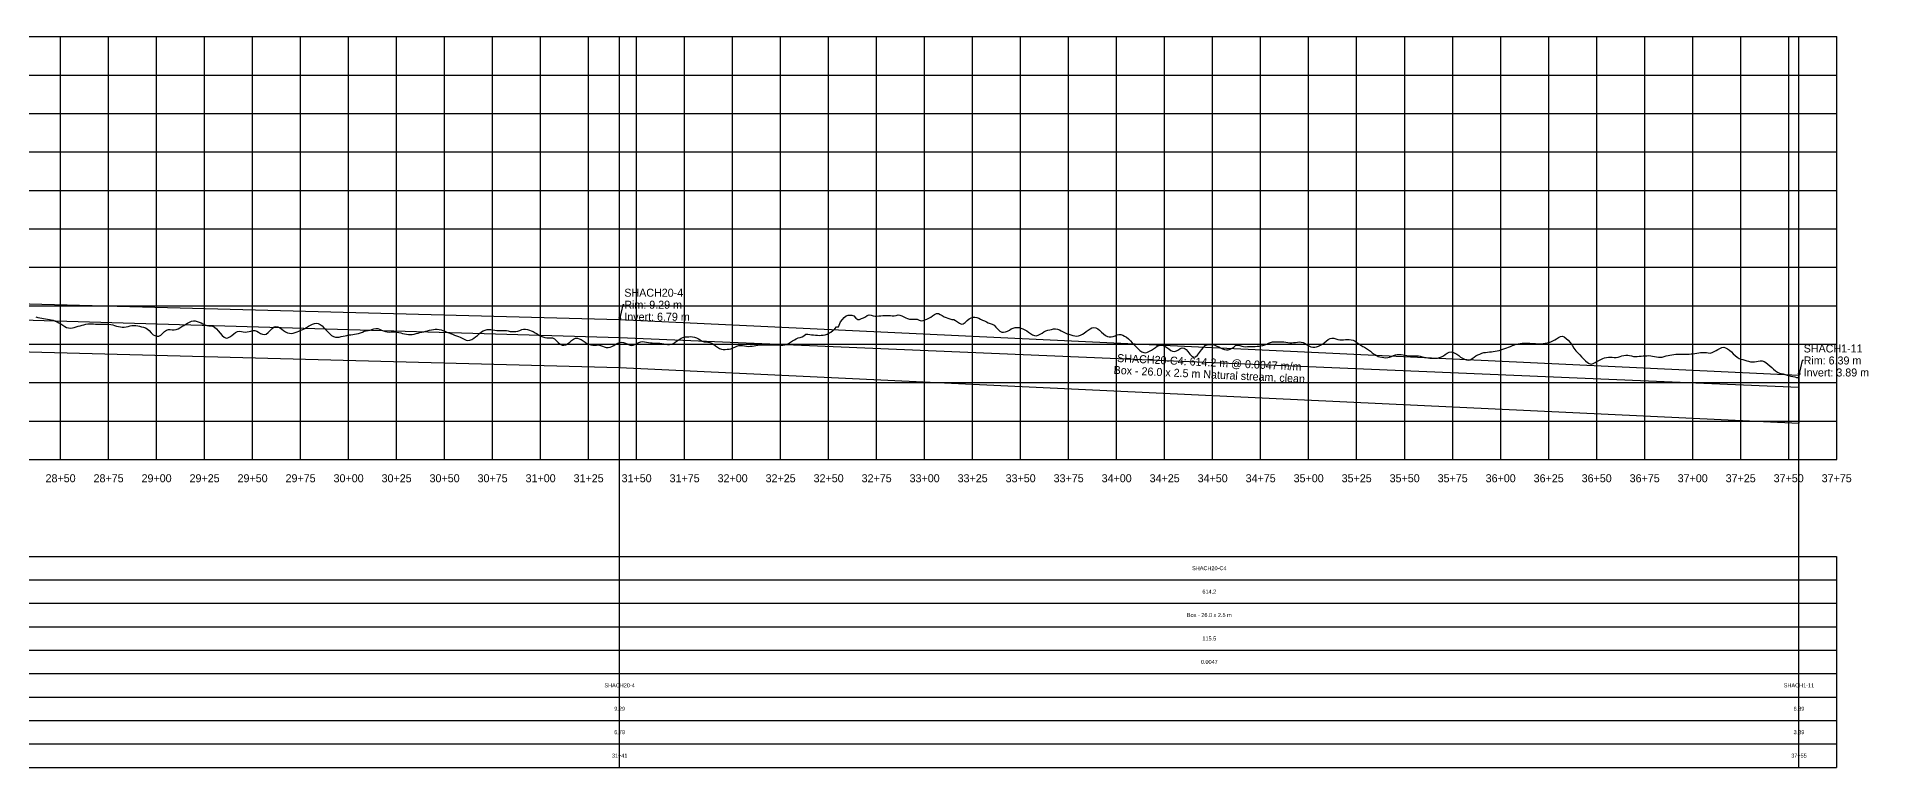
# Model space of a CAD drawing. Extents: x -64 to 3791, y -140 to 242.
# Drawn here: x 2838 to 3791, y -140 to 240 of the extents above; entities that cross this region are included whole.
import ezdxf
from ezdxf.enums import TextEntityAlignment as Align

# ---------------------------------------------------------------- set-up
doc = ezdxf.new("R2010")
doc.units = 0
for name, color, linetype in [('Annotation', 7, 'Continuous'), ('Annotation_Table', 254, 'Continuous'), ('Crown', 7, 'Continuous'), ('Grid', 254, 'Continuous'), ('Grid_Text', 7, 'Continuous'), ('Ground_Elevation', 3, 'Continuous'), ('Hydraulic_Grade', 5, 'Continuous'), ('Invert', 7, 'Continuous'), ('Structure', 7, 'Continuous')]:
    doc.layers.add(name, color=color, linetype=linetype)

msp = doc.modelspace()

# ---------------------------------------------------------------- linework, layer by layer
at = {"layer": 'Annotation', "color": 0}
for points in [[(3143.59, 100.51), (3142.85, 100.51), (3141.15, 92.89)], [(3757.8, 71.51), (3757.06, 71.51), (3755.36, 63.89)]]:
    msp.add_lwpolyline(points, dxfattribs=at)
for points in [[(3141.15, 92.89), (3140.95, 93.87), (3141.74, 93.69)], [(3755.36, 63.89), (3755.16, 64.87), (3755.95, 64.69)]]:
    msp.add_lwpolyline(points, close=True, dxfattribs=at)
at = {"layer": 'Annotation_Table', "color": 254}
for points in [[(3141.15, -140.21), (3141.15, 240)], [(3755.36, -140.21), (3755.36, 240)], [(-25, -30.48), (3774.95, -30.48)], [(3774.95, -30.48), (3774.95, -140.21)], [(-25, -42.67), (3774.95, -42.67)], [(-25, -54.86), (3774.95, -54.86)], [(-25, -67.06), (3774.95, -67.06)], [(-25, -79.25), (3774.95, -79.25)], [(-25, -91.44), (3774.95, -91.44)], [(-25, -103.63), (3774.95, -103.63)], [(-25, -115.82), (3774.95, -115.82)], [(-25, -128.02), (3774.95, -128.02)], [(-25, -140.21), (3774.95, -140.21)]]:
    msp.add_lwpolyline(points, dxfattribs=at)
at = {"layer": 'Crown', "color": 0}
for points in [[(2101.15, 120.39), (3141.15, 92.89)], [(3141.15, 92.89), (3141.15, 92.89)], [(3141.15, 92.89), (3755.36, 63.89)], [(3755.36, 63.89), (3755.36, 63.89)]]:
    msp.add_lwpolyline(points, dxfattribs=at)
at = {"layer": 'Grid', "color": 254}
for points in [[(-25, 240), (3775, 240)], [(2850, 20), (2850, 240)], [(2875, 20), (2875, 240)], [(2900, 20), (2900, 240)], [(2925, 20), (2925, 240)], [(2950, 20), (2950, 240)], [(2975, 20), (2975, 240)], [(3000, 20), (3000, 240)], [(3025, 20), (3025, 240)], [(3050, 20), (3050, 240)], [(3075, 20), (3075, 240)], [(3100, 20), (3100, 240)], [(3125, 20), (3125, 240)], [(3150, 20), (3150, 240)], [(3175, 20), (3175, 240)], [(3200, 20), (3200, 240)], [(3225, 20), (3225, 240)], [(3250, 20), (3250, 240)], [(3275, 20), (3275, 240)], [(3300, 20), (3300, 240)], [(3325, 20), (3325, 240)], [(3350, 20), (3350, 240)], [(3375, 20), (3375, 240)], [(3400, 20), (3400, 240)], [(3425, 20), (3425, 240)], [(3450, 20), (3450, 240)], [(3475, 20), (3475, 240)], [(3500, 20), (3500, 240)], [(3525, 20), (3525, 240)], [(3550, 20), (3550, 240)], [(3575, 20), (3575, 240)], [(3600, 20), (3600, 240)], [(3625, 20), (3625, 240)], [(3650, 20), (3650, 240)], [(3675, 20), (3675, 240)], [(3700, 20), (3700, 240)], [(3725, 20), (3725, 240)], [(3750, 20), (3750, 240)], [(3775, 20), (3775, 240)], [(-25, 220), (3775, 220)], [(-25, 200), (3775, 200)], [(-25, 180), (3775, 180)], [(-25, 160), (3775, 160)], [(-25, 140), (3775, 140)], [(-25, 120), (3775, 120)], [(-25, 100), (3775, 100)], [(-25, 80), (3775, 80)], [(-25, 60), (3775, 60)], [(-25, 40), (3775, 40)], [(-25, 20), (3775, 20)]]:
    msp.add_lwpolyline(points, dxfattribs=at)
at = {"layer": 'Ground_Elevation', "color": 3}
msp.add_lwpolyline([(2837.15, 94.16), (2838.15, 93.89), (2839.15, 93.7), (2840.15, 93.53), (2841.15, 93.32), (2842.15, 93.14), (2843.15, 93), (2844.15, 92.9), (2845.15, 92.73), (2846.15, 92.45), (2847.15, 92.04), (2848.15, 91.59), (2849.15, 91.09), (2850.15, 90.5), (2851.15, 89.81), (2852.15, 89.18), (2853.15, 88.7), (2854.15, 88.43), (2855.15, 88.39), (2856.15, 88.52), (2857.15, 88.74), (2858.15, 89.03), (2859.15, 89.31), (2860.15, 89.59), (2861.15, 89.87), (2862.15, 90.13), (2863.15, 90.35), (2864.15, 90.51), (2865.15, 90.59), (2866.15, 90.59), (2867.15, 90.55), (2868.15, 90.46), (2869.15, 90.36), (2870.15, 90.34), (2871.15, 90.42), (2872.15, 90.46), (2873.15, 90.45), (2874.15, 90.39), (2875.15, 90.32), (2876.15, 90.21), (2877.15, 89.99), (2878.15, 89.72), (2879.15, 89.44), (2880.15, 89.18), (2881.15, 88.95), (2882.15, 88.79), (2883.15, 88.82), (2884.15, 89), (2885.15, 89.26), (2886.15, 89.52), (2887.15, 89.68), (2888.15, 89.7), (2889.15, 89.63), (2890.15, 89.52), (2891.15, 89.34), (2892.15, 89.07), (2893.15, 88.75), (2894.15, 88.42), (2895.15, 87.91), (2896.15, 87.03), (2897.15, 85.92), (2898.15, 84.93), (2899.15, 84.42), (2900.15, 84.18), (2901.15, 84.21), (2902.15, 84.67), (2903.15, 85.57), (2904.15, 86.59), (2905.15, 87.27), (2906.15, 87.54), (2907.15, 87.55), (2908.15, 87.5), (2909.15, 87.53), (2910.15, 87.65), (2911.15, 88), (2912.15, 88.55), (2913.15, 89.15), (2914.15, 89.77), (2915.15, 90.38), (2916.15, 90.95), (2917.15, 91.46), (2918.15, 91.89), (2919.15, 92.11), (2920.15, 92.09), (2921.15, 91.87), (2922.15, 91.49), (2923.15, 91.03), (2924.15, 90.49), (2925.15, 90), (2926.15, 89.7), (2927.15, 89.6), (2928.15, 89.53), (2929.15, 89.34), (2930.15, 88.84), (2931.15, 88.02), (2932.15, 86.96), (2933.15, 85.76), (2934.15, 84.54), (2935.15, 83.58), (2936.15, 83.12), (2937.15, 83.23), (2938.15, 83.73), (2939.15, 84.45), (2940.15, 85.29), (2941.15, 86.08), (2942.15, 86.61), (2943.15, 86.72), (2944.15, 86.59), (2945.15, 86.43), (2946.15, 86.31), (2947.15, 86.33), (2948.15, 86.53), (2949.15, 86.84), (2950.15, 87.1), (2951.15, 87.08), (2952.15, 86.76), (2953.15, 86.23), (2954.15, 85.59), (2955.15, 85.14), (2956.15, 85.01), (2957.15, 85.27), (2958.15, 85.99), (2959.15, 87.08), (2960.15, 88.19), (2961.15, 89), (2962.15, 89.22), (2963.15, 89.03), (2964.15, 88.52), (2965.15, 87.82), (2966.15, 87.09), (2967.15, 86.46), (2968.15, 85.96), (2969.15, 85.66), (2970.15, 85.56), (2971.15, 85.7), (2972.15, 86.04), (2973.15, 86.42), (2974.15, 86.79), (2975.15, 87.19), (2976.15, 87.64), (2977.15, 88.16), (2978.15, 88.73), (2979.15, 89.3), (2980.15, 89.87), (2981.15, 90.38), (2982.15, 90.76), (2983.15, 90.91), (2984.15, 90.76), (2985.15, 90.25), (2986.15, 89.49), (2987.15, 88.55), (2988.15, 87.52), (2989.15, 86.42), (2990.15, 85.31), (2991.15, 84.42), (2992.15, 83.9), (2993.15, 83.66), (2994.15, 83.6), (2995.15, 83.71), (2996.15, 83.94), (2997.15, 84.18), (2998.15, 84.4), (2999.15, 84.57), (3000.15, 84.77), (3001.15, 84.9), (3002.15, 85.04), (3003.15, 85.18), (3004.15, 85.34), (3005.15, 85.54), (3006.15, 85.84), (3007.15, 86.24), (3008.15, 86.68), (3009.15, 86.97), (3010.15, 87.13), (3011.15, 87.27), (3012.15, 87.54), (3013.15, 87.9), (3014.15, 88.17), (3015.15, 88.17), (3016.15, 87.81), (3017.15, 87.34), (3018.15, 86.88), (3019.15, 86.58), (3020.15, 86.38), (3021.15, 86.31), (3022.15, 86.37), (3023.15, 86.38), (3024.15, 86.35), (3025.15, 86.24), (3026.15, 86.09), (3027.15, 85.86), (3028.15, 85.61), (3029.15, 85.38), (3030.15, 85.21), (3031.15, 85.08), (3032.15, 85.01), (3033.15, 85.04), (3034.15, 85.22), (3035.15, 85.49), (3036.15, 85.79), (3037.15, 86.03), (3038.15, 86.25), (3039.15, 86.48), (3040.15, 86.73), (3041.15, 86.98), (3042.15, 87.19), (3043.15, 87.39), (3044.15, 87.59), (3045.15, 87.72), (3046.15, 87.75), (3047.15, 87.66), (3048.15, 87.46), (3049.15, 87.1), (3050.15, 86.68), (3051.15, 86.29), (3052.15, 85.94), (3053.15, 85.6), (3054.15, 85.19), (3055.15, 84.74), (3056.15, 84.31), (3057.15, 83.95), (3058.15, 83.57), (3059.15, 83.08), (3060.15, 82.56), (3061.15, 82.14), (3062.15, 81.96), (3063.15, 82.06), (3064.15, 82.47), (3065.15, 83.07), (3066.15, 83.78), (3067.15, 84.56), (3068.15, 85.48), (3069.15, 86.34), (3070.15, 86.95), (3071.15, 87.34), (3072.15, 87.57), (3073.15, 87.68), (3074.15, 87.66), (3075.15, 87.51), (3076.15, 87.28), (3077.15, 87.1), (3078.15, 87.03), (3079.15, 87.08), (3080.15, 87.15), (3081.15, 87.16), (3082.15, 87.07), (3083.15, 86.87), (3084.15, 86.66), (3085.15, 86.52), (3086.15, 86.5), (3087.15, 86.57), (3088.15, 86.78), (3089.15, 87.17), (3090.15, 87.58), (3091.15, 87.83), (3092.15, 87.85), (3093.15, 87.66), (3094.15, 87.34), (3095.15, 86.96), (3096.15, 86.5), (3097.15, 85.94), (3098.15, 85.3), (3099.15, 84.68), (3100.15, 84.16), (3101.15, 83.77), (3102.15, 83.43), (3103.15, 83.22), (3104.15, 83.24), (3105.15, 83.32), (3106.15, 83.24), (3107.15, 82.75), (3108.15, 81.9), (3109.15, 80.89), (3110.15, 80.01), (3111.15, 79.47), (3112.15, 79.4), (3113.15, 79.7), (3114.15, 80.3), (3115.15, 81.11), (3116.15, 81.95), (3117.15, 82.65), (3118.15, 83.03), (3119.15, 83.08), (3120.15, 82.84), (3121.15, 82.39), (3122.15, 81.78), (3123.15, 81.08), (3124.15, 80.41), (3125.15, 79.91), (3126.15, 79.6), (3127.15, 79.44), (3128.15, 79.44), (3129.15, 79.52), (3130.15, 79.57), (3131.15, 79.37), (3132.15, 78.98), (3133.15, 78.59), (3134.15, 78.33), (3135.15, 78.31), (3136.15, 78.44), (3137.15, 78.77), (3138.15, 79.34), (3139.15, 79.99), (3140.15, 80.55), (3141.15, 80.89), (3142.15, 81), (3143.15, 80.88), (3144.15, 80.55), (3145.15, 80.08), (3146.15, 79.61), (3147.15, 79.34), (3148.15, 79.39), (3149.15, 79.78), (3150.15, 80.31), (3151.15, 80.84), (3152.15, 81.23), (3153.15, 81.37), (3154.15, 81.26), (3155.15, 81.05), (3156.15, 80.87), (3157.15, 80.72), (3158.15, 80.62), (3159.15, 80.55), (3160.15, 80.56), (3161.15, 80.56), (3162.15, 80.5), (3163.15, 80.38), (3164.15, 80.18), (3165.15, 79.97), (3166.15, 79.82), (3167.15, 79.81), (3168.15, 79.96), (3169.15, 80.35), (3170.15, 80.99), (3171.15, 81.76), (3172.15, 82.49), (3173.15, 83.08), (3174.15, 83.5), (3175.15, 83.75), (3176.15, 83.82), (3177.15, 83.86), (3178.15, 83.91), (3179.15, 83.89), (3180.15, 83.71), (3181.15, 83.31), (3182.15, 82.76), (3183.15, 82.17), (3184.15, 81.61), (3185.15, 81.26), (3186.15, 81.12), (3187.15, 81.1), (3188.15, 80.91), (3189.15, 80.44), (3190.15, 79.83), (3191.15, 79.13), (3192.15, 78.44), (3193.15, 77.8), (3194.15, 77.33), (3195.15, 77.16), (3196.15, 77.19), (3197.15, 77.31), (3198.15, 77.4), (3199.15, 77.61), (3200.15, 78.01), (3201.15, 78.48), (3202.15, 78.92), (3203.15, 79.23), (3204.15, 79.38), (3205.15, 79.35), (3206.15, 79.18), (3207.15, 78.98), (3208.15, 78.84), (3209.15, 78.87), (3210.15, 78.97), (3211.15, 79.15), (3212.15, 79.37), (3213.15, 79.54), (3214.15, 79.64), (3215.15, 79.67), (3216.15, 79.67), (3217.15, 79.64), (3218.15, 79.6), (3219.15, 79.58), (3220.15, 79.59), (3221.15, 79.62), (3222.15, 79.65), (3223.15, 79.64), (3224.15, 79.6), (3225.15, 79.53), (3226.15, 79.5), (3227.15, 79.64), (3228.15, 79.92), (3229.15, 80.38), (3230.15, 80.95), (3231.15, 81.67), (3232.15, 82.3), (3233.15, 82.85), (3234.15, 83.27), (3235.15, 83.51), (3236.15, 83.82), (3237.15, 84.35), (3238.15, 85.16), (3239.15, 85.24), (3240.15, 85.05), (3241.15, 84.88), (3242.15, 84.76), (3243.15, 84.67), (3244.15, 84.61), (3245.15, 84.58), (3246.15, 84.6), (3247.15, 84.71), (3248.15, 84.93), (3249.15, 85.25), (3250.15, 85.71), (3251.15, 86.3), (3252.15, 87.06), (3253.15, 87.98), (3254.15, 89.06), (3255.15, 89.06), (3256.15, 91.6), (3257.15, 92.88), (3258.15, 93.94), (3259.15, 94.65), (3260.15, 95.02), (3261.15, 95.14), (3262.15, 95.07), (3263.15, 94.73), (3264.15, 93.51), (3265.15, 92.9), (3266.15, 92.91), (3267.15, 93.26), (3268.15, 93.69), (3269.15, 94.27), (3270.15, 94.99), (3271.15, 95.31), (3272.15, 95.15), (3273.15, 94.73), (3274.15, 94.5), (3275.15, 94.51), (3276.15, 94.67), (3277.15, 94.8), (3278.15, 94.89), (3279.15, 94.94), (3280.15, 94.97), (3281.15, 94.95), (3282.15, 94.83), (3283.15, 94.69), (3284.15, 94.67), (3285.15, 94.89), (3286.15, 95.21), (3287.15, 95.03), (3288.15, 94.67), (3289.15, 94.19), (3290.15, 93.69), (3291.15, 93.29), (3292.15, 93.02), (3293.15, 92.92), (3294.15, 92.97), (3295.15, 93.08), (3296.15, 92.98), (3297.15, 92.47), (3298.15, 92.21), (3299.15, 92.27), (3300.15, 92.6), (3301.15, 93.02), (3302.15, 93.52), (3303.15, 94.12), (3304.15, 94.82), (3305.15, 95.48), (3306.15, 95.9), (3307.15, 95.92), (3308.15, 95.48), (3309.15, 94.84), (3310.15, 94.28), (3311.15, 93.86), (3312.15, 93.46), (3313.15, 93.13), (3314.15, 92.9), (3315.15, 92.76), (3316.15, 92.38), (3317.15, 91.68), (3318.15, 90.9), (3319.15, 90.46), (3320.15, 90.58), (3321.15, 91.31), (3322.15, 92.32), (3323.15, 93.23), (3324.15, 93.71), (3325.15, 93.98), (3326.15, 94.08), (3327.15, 93.91), (3328.15, 93.53), (3329.15, 93.03), (3330.15, 92.56), (3331.15, 92.08), (3332.15, 91.57), (3333.15, 91.06), (3334.15, 90.75), (3335.15, 90.48), (3336.15, 89.8), (3337.15, 88.82), (3338.15, 87.73), (3339.15, 86.83), (3340.15, 86.27), (3341.15, 86.17), (3342.15, 86.37), (3343.15, 86.77), (3344.15, 87.34), (3345.15, 87.9), (3346.15, 88.36), (3347.15, 88.65), (3348.15, 88.74), (3349.15, 88.64), (3350.15, 88.35), (3351.15, 87.97), (3352.15, 87.52), (3353.15, 86.99), (3354.15, 86.32), (3355.15, 85.59), (3356.15, 84.89), (3357.15, 84.44), (3358.15, 84.39), (3359.15, 84.69), (3360.15, 85.17), (3361.15, 85.77), (3362.15, 86.42), (3363.15, 87), (3364.15, 87.33), (3365.15, 87.49), (3366.15, 87.7), (3367.15, 87.89), (3368.15, 87.95), (3369.15, 87.75), (3370.15, 87.39), (3371.15, 86.92), (3372.15, 86.38), (3373.15, 85.86), (3374.15, 85.43), (3375.15, 85.13), (3376.15, 84.85), (3377.15, 84.54), (3378.15, 84.29), (3379.15, 84.2), (3380.15, 84.35), (3381.15, 84.69), (3382.15, 85.16), (3383.15, 85.78), (3384.15, 86.56), (3385.15, 87.36), (3386.15, 88.04), (3387.15, 88.47), (3388.15, 88.61), (3389.15, 88.45), (3390.15, 88.02), (3391.15, 87.27), (3392.15, 86.31), (3393.15, 85.35), (3394.15, 84.52), (3395.15, 83.95), (3396.15, 83.73), (3397.15, 83.77), (3398.15, 84.03), (3399.15, 84.39), (3400.15, 84.76), (3401.15, 85.02), (3402.15, 85.02), (3403.15, 84.73), (3404.15, 84.2), (3405.15, 83.56), (3406.15, 82.76), (3407.15, 81.8), (3408.15, 80.75), (3409.15, 79.66), (3410.15, 78.57), (3411.15, 77.58), (3412.15, 76.69), (3413.15, 75.98), (3414.15, 75.57), (3415.15, 75.53), (3416.15, 75.83), (3417.15, 76.33), (3418.15, 76.95), (3419.15, 77.62), (3420.15, 78.29), (3421.15, 78.87), (3422.15, 79.28), (3423.15, 79.41), (3424.15, 79.27), (3425.15, 78.87), (3426.15, 78.23), (3427.15, 77.48), (3428.15, 76.77), (3429.15, 76.31), (3430.15, 76.26), (3431.15, 76.57), (3432.15, 77.12), (3433.15, 77.67), (3434.15, 78.04), (3435.15, 77.92), (3436.15, 77.26), (3437.15, 76.11), (3438.15, 74.75), (3439.15, 73.68), (3440.15, 73.19), (3441.15, 73.43), (3442.15, 74.32), (3443.15, 75.66), (3444.15, 77.08), (3445.15, 78.32), (3446.15, 79.25), (3447.15, 79.64), (3448.15, 79.83), (3449.15, 79.85), (3450.15, 79.87), (3451.15, 79.48), (3452.15, 79), (3453.15, 78.57), (3454.15, 78.1), (3455.15, 77.64), (3456.15, 77.3), (3457.15, 77.09), (3458.15, 77.06), (3459.15, 77.33), (3460.15, 77.89), (3461.15, 78.65), (3462.15, 79.43), (3463.15, 79.55), (3464.15, 79.26), (3465.15, 78.93), (3466.15, 78.71), (3467.15, 78.66), (3468.15, 78.7), (3469.15, 78.75), (3470.15, 78.78), (3471.15, 78.81), (3472.15, 78.85), (3473.15, 78.9), (3474.15, 78.99), (3475.15, 79.11), (3476.15, 79.31), (3477.15, 79.62), (3478.15, 80.02), (3479.15, 80.46), (3480.15, 80.87), (3481.15, 81.15), (3482.15, 81.27), (3483.15, 81.27), (3484.15, 81.23), (3485.15, 81.22), (3486.15, 81.24), (3487.15, 81.29), (3488.15, 81.06), (3489.15, 80.81), (3490.15, 80.68), (3491.15, 80.7), (3492.15, 80.78), (3493.15, 80.92), (3494.15, 81.07), (3495.15, 81.15), (3496.15, 81.09), (3497.15, 80.81), (3498.15, 80.31), (3499.15, 79.68), (3500.15, 79.06), (3501.15, 78.65), (3502.15, 78.44), (3503.15, 78.44), (3504.15, 78.63), (3505.15, 78.95), (3506.15, 79.39), (3507.15, 79.95), (3508.15, 80.69), (3509.15, 81.55), (3510.15, 82.38), (3511.15, 82.96), (3512.15, 83.18), (3513.15, 83.09), (3514.15, 82.81), (3515.15, 82.49), (3516.15, 82.3), (3517.15, 82.24), (3518.15, 82.3), (3519.15, 82.4), (3520.15, 82.49), (3521.15, 82.47), (3522.15, 82.29), (3523.15, 81.99), (3524.15, 81.55), (3525.15, 80.9), (3526.15, 80.15), (3527.15, 79.42), (3528.15, 78.85), (3529.15, 78.35), (3530.15, 77.79), (3531.15, 77.08), (3532.15, 76.31), (3533.15, 75.56), (3534.15, 74.85), (3535.15, 74.2), (3536.15, 73.65), (3537.15, 73.34), (3538.15, 73.16), (3539.15, 73.05), (3540.15, 72.95), (3541.15, 72.98), (3542.15, 73.19), (3543.15, 73.59), (3544.15, 74.05), (3545.15, 74.46), (3546.15, 74.69), (3547.15, 74.69), (3548.15, 74.53), (3549.15, 74.39), (3550.15, 74.27), (3551.15, 74.12), (3552.15, 73.93), (3553.15, 73.84), (3554.15, 73.88), (3555.15, 73.98), (3556.15, 74), (3557.15, 73.88), (3558.15, 73.68), (3559.15, 73.45), (3560.15, 73.23), (3561.15, 73.01), (3562.15, 72.83), (3563.15, 72.71), (3564.15, 72.64), (3565.15, 72.62), (3566.15, 72.64), (3567.15, 72.73), (3568.15, 72.97), (3569.15, 73.38), (3570.15, 73.97), (3571.15, 74.66), (3572.15, 75.35), (3573.15, 75.86), (3574.15, 76.04), (3575.15, 75.85), (3576.15, 75.39), (3577.15, 74.75), (3578.15, 74.03), (3579.15, 73.3), (3580.15, 72.67), (3581.15, 72.2), (3582.15, 71.81), (3583.15, 71.62), (3584.15, 71.86), (3585.15, 72.47), (3586.15, 73.23), (3587.15, 73.93), (3588.15, 74.43), (3589.15, 74.86), (3590.15, 75.36), (3591.15, 75.67), (3592.15, 75.73), (3593.15, 75.82), (3594.15, 75.93), (3595.15, 76.04), (3596.15, 76.17), (3597.15, 76.33), (3598.15, 76.52), (3599.15, 76.74), (3600.15, 77), (3601.15, 77.31), (3602.15, 77.65), (3603.15, 78.03), (3604.15, 78.42), (3605.15, 78.83), (3606.15, 79.22), (3607.15, 79.59), (3608.15, 79.91), (3609.15, 80.16), (3610.15, 80.36), (3611.15, 80.48), (3612.15, 80.54), (3613.15, 80.55), (3614.15, 80.52), (3615.15, 80.47), (3616.15, 80.4), (3617.15, 80.33), (3618.15, 80.26), (3619.15, 80.21), (3620.15, 80.19), (3621.15, 80.21), (3622.15, 80.29), (3623.15, 80.43), (3624.15, 80.64), (3625.15, 80.91), (3626.15, 81.25), (3627.15, 81.66), (3628.15, 82.18), (3629.15, 82.8), (3630.15, 83.46), (3631.15, 84.04), (3632.15, 84.23), (3633.15, 83.77), (3634.15, 83), (3635.15, 82), (3636.15, 80.82), (3637.15, 79.4), (3638.15, 77.94), (3639.15, 76.59), (3640.15, 75.44), (3641.15, 74.42), (3642.15, 73.37), (3643.15, 72.33), (3644.15, 71.36), (3645.15, 70.49), (3646.15, 69.89), (3647.15, 69.66), (3648.15, 69.88), (3649.15, 70.43), (3650.15, 71.03), (3651.15, 71.55), (3652.15, 72.04), (3653.15, 72.49), (3654.15, 72.82), (3655.15, 73.03), (3656.15, 73.16), (3657.15, 73.22), (3658.15, 73.19), (3659.15, 73.11), (3660.15, 73.11), (3661.15, 73.25), (3662.15, 73.55), (3663.15, 73.89), (3664.15, 74.13), (3665.15, 74.21), (3666.15, 74.19), (3667.15, 74.07), (3668.15, 73.86), (3669.15, 73.62), (3670.15, 73.49), (3671.15, 73.53), (3672.15, 73.66), (3673.15, 73.78), (3674.15, 73.86), (3675.15, 73.93), (3676.15, 73.99), (3677.15, 74.01), (3678.15, 73.92), (3679.15, 73.75), (3680.15, 73.57), (3681.15, 73.41), (3682.15, 73.26), (3683.15, 73.16), (3684.15, 73.25), (3685.15, 73.58), (3686.15, 73.94), (3687.15, 74.04), (3688.15, 74.22), (3689.15, 74.42), (3690.15, 74.58), (3691.15, 74.7), (3692.15, 74.76), (3693.15, 74.77), (3694.15, 74.77), (3695.15, 74.76), (3696.15, 74.75), (3697.15, 74.77), (3698.15, 74.81), (3699.15, 74.89), (3700.15, 75.01), (3701.15, 75.15), (3702.15, 75.32), (3703.15, 75.47), (3704.15, 75.6), (3705.15, 75.67), (3706.15, 75.67), (3707.15, 75.63), (3708.15, 75.47), (3709.15, 75.29), (3710.15, 75.58), (3711.15, 76.09), (3712.15, 76.64), (3713.15, 77.2), (3714.15, 77.79), (3715.15, 78.23), (3716.15, 78.37), (3717.15, 78.14), (3718.15, 77.6), (3719.15, 76.85), (3720.15, 75.96), (3721.15, 75), (3722.15, 74.02), (3723.15, 73.14), (3724.15, 72.5), (3725.15, 72.15), (3726.15, 71.94), (3727.15, 71.7), (3728.15, 71.4), (3729.15, 71.08), (3730.15, 70.85), (3731.15, 70.78), (3732.15, 70.84), (3733.15, 70.98), (3734.15, 71.13), (3735.15, 71.26), (3736.15, 71.25), (3737.15, 70.99), (3738.15, 70.38), (3739.15, 69.57), (3740.15, 68.65), (3741.15, 67.78), (3742.15, 66.94), (3743.15, 66.14), (3744.15, 65.45), (3745.15, 64.95), (3746.15, 64.66), (3747.15, 64.47), (3748.15, 64.25), (3749.15, 63.93), (3750.15, 63.62), (3751.15, 63.38), (3752.15, 63.17), (3753.15, 62.94), (3754.15, 62.69), (3755.36, 62.69)], dxfattribs=at)
at = {"layer": 'Hydraulic_Grade', "color": 5}
for points in [[(2101.15, 114.08), (3141.15, 83.46)], [(3141.15, 83.46), (3141.15, 83.46)], [(3141.15, 83.46), (3755.36, 57.62)], [(3755.36, 57.62), (3755.36, 57.62), (3755.36, 57.62)]]:
    msp.add_lwpolyline(points, dxfattribs=at)
at = {"layer": 'Invert', "color": 0}
for points in [[(2101.15, 95.39), (3141.15, 67.89)], [(3141.15, 67.89), (3141.15, 67.89)], [(3141.15, 67.89), (3755.36, 38.89)], [(3755.36, 38.89), (3755.36, 38.89)]]:
    msp.add_lwpolyline(points, dxfattribs=at)
at = {"layer": 'Structure', "color": 0}
for points in [[(3141.15, 92.89), (3141.15, 67.89)], [(3141.15, 92.89), (3141.15, 67.89)], [(3755.36, 63.89), (3755.36, 38.89)], [(3755.36, 63.89), (3755.36, 38.89)]]:
    msp.add_lwpolyline(points, dxfattribs=at)

# ---------------------------------------------------------------- texts
at = {"layer": 'Annotation', "color": 0}
for s, height, p in [('SHACH20-4', 4.167, (3143.59, 106.76)), ('Rim: 9.29 m', 4.1667, (3143.59, 100.51)), ('Invert: 6.79 m', 4.1667, (3143.59, 94.26)), ('SHACH1-11', 4.167, (3757.8, 77.76)), ('Rim: 6.39 m', 4.1667, (3757.8, 71.51)), ('Invert: 3.89 m', 4.1667, (3757.8, 65.26))]:
    msp.add_text(s, height=height, dxfattribs=at).set_placement(p, align=Align.MIDDLE_LEFT)
for s, p in [('Box - 26.0 x 2.5 m Natural stream, clean', (3448.25, 64.28)), ('SHACH20-C4: 614.2 m @ 0.0047 m/m', (3448.25, 70.53))]:
    msp.add_text(s, height=4.1667, rotation=357.29678, dxfattribs=at).set_placement(p, align=Align.MIDDLE_CENTER)
at = {"layer": 'Annotation_Table', "color": 0}
for s, height, p in [('SHACH20-C4', 2.083, (3448.25, -36.58)), ('614.2', 2.083, (3448.25, -48.77)), ('Box - 26.0 x 2.5 m', 2.0833, (3448.25, -60.96)), ('115.5', 2.083, (3448.25, -73.15)), ('0.0047', 2.083, (3448.25, -85.34)), ('SHACH20-4', 2.083, (3141.15, -97.54)), ('SHACH1-11', 2.083, (3755.36, -97.54)), ('9.29', 2.083, (3141.15, -109.73)), ('6.39', 2.083, (3755.36, -109.73)), ('6.79', 2.083, (3141.15, -121.92)), ('3.89', 2.083, (3755.36, -121.92)), ('31+41', 2.083, (3141.15, -134.11)), ('37+55', 2.083, (3755.36, -134.11))]:
    msp.add_text(s, height=height, dxfattribs=at).set_placement(p, align=Align.MIDDLE_CENTER)
at = {"layer": 'Grid_Text', "color": 0}
for s, p in [('28+50', (2850, 12.3)), ('28+75', (2875, 12.3)), ('29+00', (2900, 12.3)), ('29+25', (2925, 12.3)), ('29+50', (2950, 12.3)), ('29+75', (2975, 12.3)), ('30+00', (3000, 12.3)), ('30+25', (3025, 12.3)), ('30+50', (3050, 12.3)), ('30+75', (3075, 12.3)), ('31+00', (3100, 12.3)), ('31+25', (3125, 12.3)), ('31+50', (3150, 12.3)), ('31+75', (3175, 12.3)), ('32+00', (3200, 12.3)), ('32+25', (3225, 12.3)), ('32+50', (3250, 12.3)), ('32+75', (3275, 12.3)), ('33+00', (3300, 12.3)), ('33+25', (3325, 12.3)), ('33+50', (3350, 12.3)), ('33+75', (3375, 12.3)), ('34+00', (3400, 12.3)), ('34+25', (3425, 12.3)), ('34+50', (3450, 12.3)), ('34+75', (3475, 12.3)), ('35+00', (3500, 12.3)), ('35+25', (3525, 12.3)), ('35+50', (3550, 12.3)), ('35+75', (3575, 12.3)), ('36+00', (3600, 12.3)), ('36+25', (3625, 12.3)), ('36+50', (3650, 12.3)), ('36+75', (3675, 12.3)), ('37+00', (3700, 12.3)), ('37+25', (3725, 12.3)), ('37+50', (3750, 12.3)), ('37+75', (3775, 12.3))]:
    msp.add_text(s, height=4.167, dxfattribs=at).set_placement(p, align=Align.TOP_CENTER)

doc.saveas('drawing.dxf')
